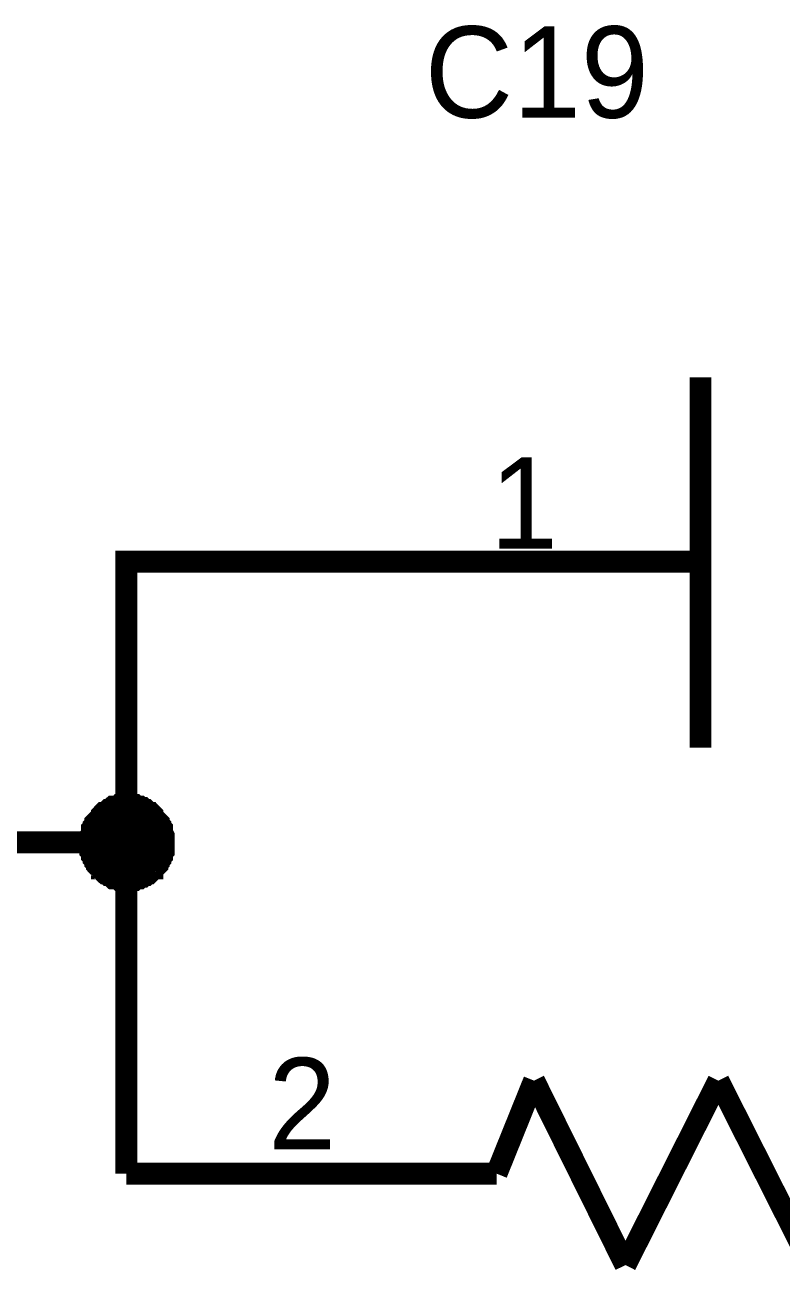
# Model space of a CAD drawing. Header units: millimetres. Extents: x 0 to 800, y 0 to 567.
# Drawn here: x 135.18 to 145.57, y 134.44 to 151.61 of the extents above; entities that cross this region are included whole.
import ezdxf

# ---------------------------------------------------------------- set-up
doc = ezdxf.new("R2010")
doc.units = ezdxf.units.MM
doc.layers.add('Sheet', color=255, linetype='Continuous')

msp = doc.modelspace()

# ---------------------------------------------------------------- linework, layer by layer
at = {"layer": 'Sheet'}
for points, const_width in [([(144.453, 146.779), (144.453, 141.695)], 0.3), ([(142.661, 144.248), (136.568, 144.248), (136.568, 140.395), (136.568, 135.849)], 0.3), ([(144.453, 144.248), (142.661, 144.248)], 0.3), ([(144.453, 144.248), (143.691, 144.248)], 0.3), ([(136.075, 140.395), (136.075, 140.418), (136.075, 140.44), (136.075, 140.463), (136.075, 140.485), (136.098, 140.53), (136.098, 140.552), (136.098, 140.575), (136.12, 140.597), (136.12, 140.619), (136.142, 140.642), (136.142, 140.664), (136.165, 140.687), (136.165, 140.687), (136.187, 140.709), (136.21, 140.731), (136.232, 140.754), (136.232, 140.776), (136.254, 140.799), (136.277, 140.799), (136.299, 140.821), (136.322, 140.843), (136.344, 140.843), (136.366, 140.866), (136.366, 140.866), (136.389, 140.888), (136.434, 140.888), (136.456, 140.888), (136.478, 140.911), (136.501, 140.911), (136.523, 140.911), (136.546, 140.911), (136.568, 140.911)], 0.3), ([(136.075, 140.395), (136.075, 140.418), (136.075, 140.44), (136.075, 140.463), (136.075, 140.485), (136.098, 140.53), (136.098, 140.552), (136.098, 140.575), (136.12, 140.597), (136.12, 140.619), (136.142, 140.642), (136.142, 140.664), (136.165, 140.687), (136.165, 140.687), (136.187, 140.709), (136.21, 140.731), (136.232, 140.754), (136.232, 140.776), (136.254, 140.799), (136.277, 140.799), (136.299, 140.821), (136.322, 140.843), (136.344, 140.843), (136.366, 140.866), (136.366, 140.866), (136.389, 140.888), (136.434, 140.888), (136.456, 140.888), (136.478, 140.911), (136.501, 140.911), (136.523, 140.911), (136.546, 140.911), (136.568, 140.911)], 0.3), ([(136.075, 140.395), (136.075, 140.418), (136.075, 140.44), (136.075, 140.463), (136.075, 140.485), (136.098, 140.53), (136.098, 140.552), (136.098, 140.575), (136.12, 140.597), (136.12, 140.619), (136.142, 140.642), (136.142, 140.664), (136.165, 140.687), (136.165, 140.687), (136.187, 140.709), (136.21, 140.731), (136.232, 140.754), (136.232, 140.776), (136.254, 140.799), (136.277, 140.799), (136.299, 140.821), (136.322, 140.843), (136.344, 140.843), (136.366, 140.866), (136.366, 140.866), (136.389, 140.888), (136.434, 140.888), (136.456, 140.888), (136.478, 140.911), (136.501, 140.911), (136.523, 140.911), (136.546, 140.911), (136.568, 140.911)], 0.3), ([(136.075, 140.395), (136.075, 140.418), (136.075, 140.44), (136.075, 140.463), (136.075, 140.485), (136.098, 140.53), (136.098, 140.552), (136.098, 140.575), (136.12, 140.597), (136.12, 140.619), (136.142, 140.642), (136.142, 140.664), (136.165, 140.687), (136.165, 140.687), (136.187, 140.709), (136.21, 140.731), (136.232, 140.754), (136.232, 140.776), (136.254, 140.799), (136.277, 140.799), (136.299, 140.821), (136.322, 140.843), (136.344, 140.843), (136.366, 140.866), (136.366, 140.866), (136.389, 140.888), (136.434, 140.888), (136.456, 140.888), (136.478, 140.911), (136.501, 140.911), (136.523, 140.911), (136.546, 140.911), (136.568, 140.911)], 0.3), ([(136.075, 140.395), (136.075, 140.418), (136.075, 140.44), (136.075, 140.463), (136.075, 140.485), (136.098, 140.53), (136.098, 140.552), (136.098, 140.575), (136.12, 140.597), (136.12, 140.619), (136.142, 140.642), (136.142, 140.664), (136.165, 140.687), (136.165, 140.687), (136.187, 140.709), (136.21, 140.731), (136.232, 140.754), (136.232, 140.776), (136.254, 140.799), (136.277, 140.799), (136.299, 140.821), (136.322, 140.843), (136.344, 140.843), (136.366, 140.866), (136.366, 140.866), (136.389, 140.888), (136.434, 140.888), (136.456, 140.888), (136.478, 140.911), (136.501, 140.911), (136.523, 140.911), (136.546, 140.911), (136.568, 140.911)], 0.0991), ([(136.075, 140.395), (136.075, 140.418), (136.075, 140.44), (136.075, 140.463), (136.075, 140.485), (136.098, 140.53), (136.098, 140.552), (136.098, 140.575), (136.12, 140.597), (136.12, 140.619), (136.142, 140.642), (136.142, 140.664), (136.165, 140.687), (136.165, 140.687), (136.187, 140.709), (136.21, 140.731), (136.232, 140.754), (136.232, 140.776), (136.254, 140.799), (136.277, 140.799), (136.299, 140.821), (136.322, 140.843), (136.344, 140.843), (136.366, 140.866), (136.366, 140.866), (136.389, 140.888), (136.434, 140.888), (136.456, 140.888), (136.478, 140.911), (136.501, 140.911), (136.523, 140.911), (136.546, 140.911), (136.568, 140.911)], 0.0991), ([(136.075, 140.395), (136.075, 140.418), (136.075, 140.44), (136.075, 140.463), (136.075, 140.485), (136.098, 140.53), (136.098, 140.552), (136.098, 140.575), (136.12, 140.597), (136.12, 140.619), (136.142, 140.642), (136.142, 140.664), (136.165, 140.687), (136.165, 140.687), (136.187, 140.709), (136.21, 140.731), (136.232, 140.754), (136.232, 140.776), (136.254, 140.799), (136.277, 140.799), (136.299, 140.821), (136.322, 140.843), (136.344, 140.843), (136.366, 140.866), (136.366, 140.866), (136.389, 140.888), (136.434, 140.888), (136.456, 140.888), (136.478, 140.911), (136.501, 140.911), (136.523, 140.911), (136.546, 140.911), (136.568, 140.911)], 0.0991), ([(136.075, 140.395), (136.075, 140.418), (136.075, 140.44), (136.075, 140.463), (136.075, 140.485), (136.098, 140.53), (136.098, 140.552), (136.098, 140.575), (136.12, 140.597), (136.12, 140.619), (136.142, 140.642), (136.142, 140.664), (136.165, 140.687), (136.165, 140.687), (136.187, 140.709), (136.21, 140.731), (136.232, 140.754), (136.232, 140.776), (136.254, 140.799), (136.277, 140.799), (136.299, 140.821), (136.322, 140.843), (136.344, 140.843), (136.366, 140.866), (136.366, 140.866), (136.389, 140.888), (136.434, 140.888), (136.456, 140.888), (136.478, 140.911), (136.501, 140.911), (136.523, 140.911), (136.546, 140.911), (136.568, 140.911)], 0.0991), ([(136.568, 140.911), (136.568, 140.911)], 0.3), ([(136.568, 140.911), (136.59, 140.911), (136.613, 140.911), (136.658, 140.911), (136.68, 140.911), (136.702, 140.888), (136.725, 140.888), (136.747, 140.888), (136.77, 140.866), (136.792, 140.866), (136.814, 140.843), (136.837, 140.843), (136.859, 140.821), (136.882, 140.799), (136.904, 140.799), (136.926, 140.776), (136.926, 140.754), (136.949, 140.731), (136.971, 140.709), (136.994, 140.687), (136.994, 140.687), (137.016, 140.664), (137.016, 140.642), (137.038, 140.619), (137.038, 140.597), (137.061, 140.575), (137.061, 140.552), (137.061, 140.53), (137.083, 140.485), (137.083, 140.463), (137.083, 140.44), (137.083, 140.418), (137.083, 140.395)], 0.3), ([(136.568, 140.911), (136.568, 140.911)], 0.3), ([(136.568, 140.911), (136.59, 140.911), (136.613, 140.911), (136.658, 140.911), (136.68, 140.911), (136.702, 140.888), (136.725, 140.888), (136.747, 140.888), (136.77, 140.866), (136.792, 140.866), (136.814, 140.843), (136.837, 140.843), (136.859, 140.821), (136.882, 140.799), (136.904, 140.799), (136.926, 140.776), (136.926, 140.754), (136.949, 140.731), (136.971, 140.709), (136.994, 140.687), (136.994, 140.687), (137.016, 140.664), (137.016, 140.642), (137.038, 140.619), (137.038, 140.597), (137.061, 140.575), (137.061, 140.552), (137.061, 140.53), (137.083, 140.485), (137.083, 140.463), (137.083, 140.44), (137.083, 140.418), (137.083, 140.395)], 0.3), ([(136.568, 140.911), (136.568, 140.911)], 0.3), ([(136.568, 140.911), (136.59, 140.911), (136.613, 140.911), (136.658, 140.911), (136.68, 140.911), (136.702, 140.888), (136.725, 140.888), (136.747, 140.888), (136.77, 140.866), (136.792, 140.866), (136.814, 140.843), (136.837, 140.843), (136.859, 140.821), (136.882, 140.799), (136.904, 140.799), (136.926, 140.776), (136.926, 140.754), (136.949, 140.731), (136.971, 140.709), (136.994, 140.687), (136.994, 140.687), (137.016, 140.664), (137.016, 140.642), (137.038, 140.619), (137.038, 140.597), (137.061, 140.575), (137.061, 140.552), (137.061, 140.53), (137.083, 140.485), (137.083, 140.463), (137.083, 140.44), (137.083, 140.418), (137.083, 140.395)], 0.3), ([(136.568, 140.911), (136.568, 140.911)], 0.3), ([(136.568, 140.911), (136.59, 140.911), (136.613, 140.911), (136.658, 140.911), (136.68, 140.911), (136.702, 140.888), (136.725, 140.888), (136.747, 140.888), (136.77, 140.866), (136.792, 140.866), (136.814, 140.843), (136.837, 140.843), (136.859, 140.821), (136.882, 140.799), (136.904, 140.799), (136.926, 140.776), (136.926, 140.754), (136.949, 140.731), (136.971, 140.709), (136.994, 140.687), (136.994, 140.687), (137.016, 140.664), (137.016, 140.642), (137.038, 140.619), (137.038, 140.597), (137.061, 140.575), (137.061, 140.552), (137.061, 140.53), (137.083, 140.485), (137.083, 140.463), (137.083, 140.44), (137.083, 140.418), (137.083, 140.395)], 0.3), ([(136.568, 140.911), (136.568, 140.911)], 0.0991), ([(136.568, 140.911), (136.59, 140.911), (136.613, 140.911), (136.658, 140.911), (136.68, 140.911), (136.702, 140.888), (136.725, 140.888), (136.747, 140.888), (136.77, 140.866), (136.792, 140.866), (136.814, 140.843), (136.837, 140.843), (136.859, 140.821), (136.882, 140.799), (136.904, 140.799), (136.926, 140.776), (136.926, 140.754), (136.949, 140.731), (136.971, 140.709), (136.994, 140.687), (136.994, 140.687), (137.016, 140.664), (137.016, 140.642), (137.038, 140.619), (137.038, 140.597), (137.061, 140.575), (137.061, 140.552), (137.061, 140.53), (137.083, 140.485), (137.083, 140.463), (137.083, 140.44), (137.083, 140.418), (137.083, 140.395)], 0.0991), ([(136.568, 140.911), (136.568, 140.911)], 0.0991), ([(136.568, 140.911), (136.59, 140.911), (136.613, 140.911), (136.658, 140.911), (136.68, 140.911), (136.702, 140.888), (136.725, 140.888), (136.747, 140.888), (136.77, 140.866), (136.792, 140.866), (136.814, 140.843), (136.837, 140.843), (136.859, 140.821), (136.882, 140.799), (136.904, 140.799), (136.926, 140.776), (136.926, 140.754), (136.949, 140.731), (136.971, 140.709), (136.994, 140.687), (136.994, 140.687), (137.016, 140.664), (137.016, 140.642), (137.038, 140.619), (137.038, 140.597), (137.061, 140.575), (137.061, 140.552), (137.061, 140.53), (137.083, 140.485), (137.083, 140.463), (137.083, 140.44), (137.083, 140.418), (137.083, 140.395)], 0.0991), ([(136.568, 140.911), (136.568, 140.911)], 0.0991), ([(136.568, 140.911), (136.59, 140.911), (136.613, 140.911), (136.658, 140.911), (136.68, 140.911), (136.702, 140.888), (136.725, 140.888), (136.747, 140.888), (136.77, 140.866), (136.792, 140.866), (136.814, 140.843), (136.837, 140.843), (136.859, 140.821), (136.882, 140.799), (136.904, 140.799), (136.926, 140.776), (136.926, 140.754), (136.949, 140.731), (136.971, 140.709), (136.994, 140.687), (136.994, 140.687), (137.016, 140.664), (137.016, 140.642), (137.038, 140.619), (137.038, 140.597), (137.061, 140.575), (137.061, 140.552), (137.061, 140.53), (137.083, 140.485), (137.083, 140.463), (137.083, 140.44), (137.083, 140.418), (137.083, 140.395)], 0.0991), ([(136.568, 140.911), (136.568, 140.911)], 0.0991), ([(136.568, 140.911), (136.59, 140.911), (136.613, 140.911), (136.658, 140.911), (136.68, 140.911), (136.702, 140.888), (136.725, 140.888), (136.747, 140.888), (136.77, 140.866), (136.792, 140.866), (136.814, 140.843), (136.837, 140.843), (136.859, 140.821), (136.882, 140.799), (136.904, 140.799), (136.926, 140.776), (136.926, 140.754), (136.949, 140.731), (136.971, 140.709), (136.994, 140.687), (136.994, 140.687), (137.016, 140.664), (137.016, 140.642), (137.038, 140.619), (137.038, 140.597), (137.061, 140.575), (137.061, 140.552), (137.061, 140.53), (137.083, 140.485), (137.083, 140.463), (137.083, 140.44), (137.083, 140.418), (137.083, 140.395)], 0.0991), ([(120.284, 140.373), (121.516, 140.373), (121.516, 140.395), (128.527, 140.395), (136.568, 140.395)], 0.3), ([(136.568, 139.88), (136.546, 139.88), (136.523, 139.88), (136.501, 139.88), (136.478, 139.88), (136.456, 139.903), (136.434, 139.903), (136.389, 139.903), (136.366, 139.925), (136.366, 139.925), (136.344, 139.947), (136.322, 139.947), (136.299, 139.97), (136.277, 139.97), (136.254, 139.992), (136.232, 140.015), (136.232, 140.037), (136.21, 140.037), (136.187, 140.059), (136.165, 140.082), (136.165, 140.104), (136.142, 140.127), (136.142, 140.149), (136.12, 140.171), (136.12, 140.194), (136.098, 140.216), (136.098, 140.239), (136.098, 140.261), (136.075, 140.283), (136.075, 140.306), (136.075, 140.351), (136.075, 140.373), (136.075, 140.395)], 0.3), ([(136.075, 140.395), (136.075, 140.395)], 0.3), ([(136.568, 139.88), (136.546, 139.88), (136.523, 139.88), (136.501, 139.88), (136.478, 139.88), (136.456, 139.903), (136.434, 139.903), (136.389, 139.903), (136.366, 139.925), (136.366, 139.925), (136.344, 139.947), (136.322, 139.947), (136.299, 139.97), (136.277, 139.97), (136.254, 139.992), (136.232, 140.015), (136.232, 140.037), (136.21, 140.037), (136.187, 140.059), (136.165, 140.082), (136.165, 140.104), (136.142, 140.127), (136.142, 140.149), (136.12, 140.171), (136.12, 140.194), (136.098, 140.216), (136.098, 140.239), (136.098, 140.261), (136.075, 140.283), (136.075, 140.306), (136.075, 140.351), (136.075, 140.373), (136.075, 140.395)], 0.3), ([(136.075, 140.395), (136.075, 140.395)], 0.3), ([(136.568, 139.88), (136.546, 139.88), (136.523, 139.88), (136.501, 139.88), (136.478, 139.88), (136.456, 139.903), (136.434, 139.903), (136.389, 139.903), (136.366, 139.925), (136.366, 139.925), (136.344, 139.947), (136.322, 139.947), (136.299, 139.97), (136.277, 139.97), (136.254, 139.992), (136.232, 140.015), (136.232, 140.037), (136.21, 140.037), (136.187, 140.059), (136.165, 140.082), (136.165, 140.104), (136.142, 140.127), (136.142, 140.149), (136.12, 140.171), (136.12, 140.194), (136.098, 140.216), (136.098, 140.239), (136.098, 140.261), (136.075, 140.283), (136.075, 140.306), (136.075, 140.351), (136.075, 140.373), (136.075, 140.395)], 0.3), ([(136.075, 140.395), (136.075, 140.395)], 0.3), ([(136.568, 139.88), (136.546, 139.88), (136.523, 139.88), (136.501, 139.88), (136.478, 139.88), (136.456, 139.903), (136.434, 139.903), (136.389, 139.903), (136.366, 139.925), (136.366, 139.925), (136.344, 139.947), (136.322, 139.947), (136.299, 139.97), (136.277, 139.97), (136.254, 139.992), (136.232, 140.015), (136.232, 140.037), (136.21, 140.037), (136.187, 140.059), (136.165, 140.082), (136.165, 140.104), (136.142, 140.127), (136.142, 140.149), (136.12, 140.171), (136.12, 140.194), (136.098, 140.216), (136.098, 140.239), (136.098, 140.261), (136.075, 140.283), (136.075, 140.306), (136.075, 140.351), (136.075, 140.373), (136.075, 140.395)], 0.3), ([(136.075, 140.395), (136.075, 140.395)], 0.3), ([(136.568, 139.88), (136.546, 139.88), (136.523, 139.88), (136.501, 139.88), (136.478, 139.88), (136.456, 139.903), (136.434, 139.903), (136.389, 139.903), (136.366, 139.925), (136.366, 139.925), (136.344, 139.947), (136.322, 139.947), (136.299, 139.97), (136.277, 139.97), (136.254, 139.992), (136.232, 140.015), (136.232, 140.037), (136.21, 140.037), (136.187, 140.059), (136.165, 140.082), (136.165, 140.104), (136.142, 140.127), (136.142, 140.149), (136.12, 140.171), (136.12, 140.194), (136.098, 140.216), (136.098, 140.239), (136.098, 140.261), (136.075, 140.283), (136.075, 140.306), (136.075, 140.351), (136.075, 140.373), (136.075, 140.395)], 0.0991), ([(136.075, 140.395), (136.075, 140.395)], 0.0991), ([(136.568, 139.88), (136.546, 139.88), (136.523, 139.88), (136.501, 139.88), (136.478, 139.88), (136.456, 139.903), (136.434, 139.903), (136.389, 139.903), (136.366, 139.925), (136.366, 139.925), (136.344, 139.947), (136.322, 139.947), (136.299, 139.97), (136.277, 139.97), (136.254, 139.992), (136.232, 140.015), (136.232, 140.037), (136.21, 140.037), (136.187, 140.059), (136.165, 140.082), (136.165, 140.104), (136.142, 140.127), (136.142, 140.149), (136.12, 140.171), (136.12, 140.194), (136.098, 140.216), (136.098, 140.239), (136.098, 140.261), (136.075, 140.283), (136.075, 140.306), (136.075, 140.351), (136.075, 140.373), (136.075, 140.395)], 0.0991), ([(136.075, 140.395), (136.075, 140.395)], 0.0991), ([(136.568, 139.88), (136.546, 139.88), (136.523, 139.88), (136.501, 139.88), (136.478, 139.88), (136.456, 139.903), (136.434, 139.903), (136.389, 139.903), (136.366, 139.925), (136.366, 139.925), (136.344, 139.947), (136.322, 139.947), (136.299, 139.97), (136.277, 139.97), (136.254, 139.992), (136.232, 140.015), (136.232, 140.037), (136.21, 140.037), (136.187, 140.059), (136.165, 140.082), (136.165, 140.104), (136.142, 140.127), (136.142, 140.149), (136.12, 140.171), (136.12, 140.194), (136.098, 140.216), (136.098, 140.239), (136.098, 140.261), (136.075, 140.283), (136.075, 140.306), (136.075, 140.351), (136.075, 140.373), (136.075, 140.395)], 0.0991), ([(136.075, 140.395), (136.075, 140.395)], 0.0991), ([(136.568, 139.88), (136.546, 139.88), (136.523, 139.88), (136.501, 139.88), (136.478, 139.88), (136.456, 139.903), (136.434, 139.903), (136.389, 139.903), (136.366, 139.925), (136.366, 139.925), (136.344, 139.947), (136.322, 139.947), (136.299, 139.97), (136.277, 139.97), (136.254, 139.992), (136.232, 140.015), (136.232, 140.037), (136.21, 140.037), (136.187, 140.059), (136.165, 140.082), (136.165, 140.104), (136.142, 140.127), (136.142, 140.149), (136.12, 140.171), (136.12, 140.194), (136.098, 140.216), (136.098, 140.239), (136.098, 140.261), (136.075, 140.283), (136.075, 140.306), (136.075, 140.351), (136.075, 140.373), (136.075, 140.395)], 0.0991), ([(136.075, 140.395), (136.075, 140.395)], 0.0991), ([(137.083, 140.395), (137.083, 140.373), (137.083, 140.351), (137.083, 140.306), (137.083, 140.283), (137.061, 140.261), (137.061, 140.239), (137.061, 140.216), (137.038, 140.194), (137.038, 140.171), (137.016, 140.149), (137.016, 140.127), (136.994, 140.104), (136.994, 140.082), (136.971, 140.059), (136.949, 140.037), (136.926, 140.037), (136.926, 140.015), (136.904, 139.992), (136.882, 139.97), (136.859, 139.97), (136.837, 139.947), (136.814, 139.947), (136.792, 139.925), (136.77, 139.925), (136.747, 139.903), (136.725, 139.903), (136.702, 139.903), (136.68, 139.88), (136.658, 139.88), (136.613, 139.88), (136.59, 139.88), (136.568, 139.88)], 0.3), ([(137.083, 140.395), (137.083, 140.373), (137.083, 140.351), (137.083, 140.306), (137.083, 140.283), (137.061, 140.261), (137.061, 140.239), (137.061, 140.216), (137.038, 140.194), (137.038, 140.171), (137.016, 140.149), (137.016, 140.127), (136.994, 140.104), (136.994, 140.082), (136.971, 140.059), (136.949, 140.037), (136.926, 140.037), (136.926, 140.015), (136.904, 139.992), (136.882, 139.97), (136.859, 139.97), (136.837, 139.947), (136.814, 139.947), (136.792, 139.925), (136.77, 139.925), (136.747, 139.903), (136.725, 139.903), (136.702, 139.903), (136.68, 139.88), (136.658, 139.88), (136.613, 139.88), (136.59, 139.88), (136.568, 139.88)], 0.3), ([(137.083, 140.395), (137.083, 140.373), (137.083, 140.351), (137.083, 140.306), (137.083, 140.283), (137.061, 140.261), (137.061, 140.239), (137.061, 140.216), (137.038, 140.194), (137.038, 140.171), (137.016, 140.149), (137.016, 140.127), (136.994, 140.104), (136.994, 140.082), (136.971, 140.059), (136.949, 140.037), (136.926, 140.037), (136.926, 140.015), (136.904, 139.992), (136.882, 139.97), (136.859, 139.97), (136.837, 139.947), (136.814, 139.947), (136.792, 139.925), (136.77, 139.925), (136.747, 139.903), (136.725, 139.903), (136.702, 139.903), (136.68, 139.88), (136.658, 139.88), (136.613, 139.88), (136.59, 139.88), (136.568, 139.88)], 0.3), ([(137.083, 140.395), (137.083, 140.373), (137.083, 140.351), (137.083, 140.306), (137.083, 140.283), (137.061, 140.261), (137.061, 140.239), (137.061, 140.216), (137.038, 140.194), (137.038, 140.171), (137.016, 140.149), (137.016, 140.127), (136.994, 140.104), (136.994, 140.082), (136.971, 140.059), (136.949, 140.037), (136.926, 140.037), (136.926, 140.015), (136.904, 139.992), (136.882, 139.97), (136.859, 139.97), (136.837, 139.947), (136.814, 139.947), (136.792, 139.925), (136.77, 139.925), (136.747, 139.903), (136.725, 139.903), (136.702, 139.903), (136.68, 139.88), (136.658, 139.88), (136.613, 139.88), (136.59, 139.88), (136.568, 139.88)], 0.3), ([(137.083, 140.395), (137.083, 140.373), (137.083, 140.351), (137.083, 140.306), (137.083, 140.283), (137.061, 140.261), (137.061, 140.239), (137.061, 140.216), (137.038, 140.194), (137.038, 140.171), (137.016, 140.149), (137.016, 140.127), (136.994, 140.104), (136.994, 140.082), (136.971, 140.059), (136.949, 140.037), (136.926, 140.037), (136.926, 140.015), (136.904, 139.992), (136.882, 139.97), (136.859, 139.97), (136.837, 139.947), (136.814, 139.947), (136.792, 139.925), (136.77, 139.925), (136.747, 139.903), (136.725, 139.903), (136.702, 139.903), (136.68, 139.88), (136.658, 139.88), (136.613, 139.88), (136.59, 139.88), (136.568, 139.88)], 0.0991), ([(137.083, 140.395), (137.083, 140.373), (137.083, 140.351), (137.083, 140.306), (137.083, 140.283), (137.061, 140.261), (137.061, 140.239), (137.061, 140.216), (137.038, 140.194), (137.038, 140.171), (137.016, 140.149), (137.016, 140.127), (136.994, 140.104), (136.994, 140.082), (136.971, 140.059), (136.949, 140.037), (136.926, 140.037), (136.926, 140.015), (136.904, 139.992), (136.882, 139.97), (136.859, 139.97), (136.837, 139.947), (136.814, 139.947), (136.792, 139.925), (136.77, 139.925), (136.747, 139.903), (136.725, 139.903), (136.702, 139.903), (136.68, 139.88), (136.658, 139.88), (136.613, 139.88), (136.59, 139.88), (136.568, 139.88)], 0.0991), ([(137.083, 140.395), (137.083, 140.373), (137.083, 140.351), (137.083, 140.306), (137.083, 140.283), (137.061, 140.261), (137.061, 140.239), (137.061, 140.216), (137.038, 140.194), (137.038, 140.171), (137.016, 140.149), (137.016, 140.127), (136.994, 140.104), (136.994, 140.082), (136.971, 140.059), (136.949, 140.037), (136.926, 140.037), (136.926, 140.015), (136.904, 139.992), (136.882, 139.97), (136.859, 139.97), (136.837, 139.947), (136.814, 139.947), (136.792, 139.925), (136.77, 139.925), (136.747, 139.903), (136.725, 139.903), (136.702, 139.903), (136.68, 139.88), (136.658, 139.88), (136.613, 139.88), (136.59, 139.88), (136.568, 139.88)], 0.0991), ([(137.083, 140.395), (137.083, 140.373), (137.083, 140.351), (137.083, 140.306), (137.083, 140.283), (137.061, 140.261), (137.061, 140.239), (137.061, 140.216), (137.038, 140.194), (137.038, 140.171), (137.016, 140.149), (137.016, 140.127), (136.994, 140.104), (136.994, 140.082), (136.971, 140.059), (136.949, 140.037), (136.926, 140.037), (136.926, 140.015), (136.904, 139.992), (136.882, 139.97), (136.859, 139.97), (136.837, 139.947), (136.814, 139.947), (136.792, 139.925), (136.77, 139.925), (136.747, 139.903), (136.725, 139.903), (136.702, 139.903), (136.68, 139.88), (136.658, 139.88), (136.613, 139.88), (136.59, 139.88), (136.568, 139.88)], 0.0991), ([(137.083, 140.395), (137.083, 140.395), (137.083, 140.395), (137.083, 140.395), (137.083, 140.395), (137.083, 140.395), (137.083, 140.395), (137.083, 140.395), (137.083, 140.395), (137.083, 140.395), (137.083, 140.395), (137.083, 140.395), (137.083, 140.395), (137.083, 140.395), (137.083, 140.395), (137.083, 140.395), (137.083, 140.395), (137.083, 140.395), (137.083, 140.395), (137.083, 140.395), (137.083, 140.395), (137.083, 140.395), (137.083, 140.395), (137.083, 140.395), (137.083, 140.395), (137.083, 140.395), (137.083, 140.395), (137.083, 140.395), (137.083, 140.395), (137.083, 140.395), (137.083, 140.395), (137.083, 140.395), (137.083, 140.395)], 0.3), ([(137.083, 140.395), (137.083, 140.395)], 0.3), ([(137.083, 140.395), (137.083, 140.395), (137.083, 140.395), (137.083, 140.395), (137.083, 140.395), (137.083, 140.395), (137.083, 140.395), (137.083, 140.395), (137.083, 140.395), (137.083, 140.395), (137.083, 140.395), (137.083, 140.395), (137.083, 140.395), (137.083, 140.395), (137.083, 140.395), (137.083, 140.395), (137.083, 140.395), (137.083, 140.395), (137.083, 140.395), (137.083, 140.395), (137.083, 140.395), (137.083, 140.395), (137.083, 140.395), (137.083, 140.395), (137.083, 140.395), (137.083, 140.395), (137.083, 140.395), (137.083, 140.395), (137.083, 140.395), (137.083, 140.395), (137.083, 140.395), (137.083, 140.395), (137.083, 140.395)], 0.3), ([(137.083, 140.395), (137.083, 140.395)], 0.3), ([(137.083, 140.395), (137.083, 140.395), (137.083, 140.395), (137.083, 140.395), (137.083, 140.395), (137.083, 140.395), (137.083, 140.395), (137.083, 140.395), (137.083, 140.395), (137.083, 140.395), (137.083, 140.395), (137.083, 140.395), (137.083, 140.395), (137.083, 140.395), (137.083, 140.395), (137.083, 140.395), (137.083, 140.395), (137.083, 140.395), (137.083, 140.395), (137.083, 140.395), (137.083, 140.395), (137.083, 140.395), (137.083, 140.395), (137.083, 140.395), (137.083, 140.395), (137.083, 140.395), (137.083, 140.395), (137.083, 140.395), (137.083, 140.395), (137.083, 140.395), (137.083, 140.395), (137.083, 140.395), (137.083, 140.395)], 0.3), ([(137.083, 140.395), (137.083, 140.395)], 0.3), ([(137.083, 140.395), (137.083, 140.395), (137.083, 140.395), (137.083, 140.395), (137.083, 140.395), (137.083, 140.395), (137.083, 140.395), (137.083, 140.395), (137.083, 140.395), (137.083, 140.395), (137.083, 140.395), (137.083, 140.395), (137.083, 140.395), (137.083, 140.395), (137.083, 140.395), (137.083, 140.395), (137.083, 140.395), (137.083, 140.395), (137.083, 140.395), (137.083, 140.395), (137.083, 140.395), (137.083, 140.395), (137.083, 140.395), (137.083, 140.395), (137.083, 140.395), (137.083, 140.395), (137.083, 140.395), (137.083, 140.395), (137.083, 140.395), (137.083, 140.395), (137.083, 140.395), (137.083, 140.395), (137.083, 140.395)], 0.3), ([(137.083, 140.395), (137.083, 140.395)], 0.3), ([(137.083, 140.395), (137.083, 140.395), (137.083, 140.395), (137.083, 140.395), (137.083, 140.395), (137.083, 140.395), (137.083, 140.395), (137.083, 140.395), (137.083, 140.395), (137.083, 140.395), (137.083, 140.395), (137.083, 140.395), (137.083, 140.395), (137.083, 140.395), (137.083, 140.395), (137.083, 140.395), (137.083, 140.395), (137.083, 140.395), (137.083, 140.395), (137.083, 140.395), (137.083, 140.395), (137.083, 140.395), (137.083, 140.395), (137.083, 140.395), (137.083, 140.395), (137.083, 140.395), (137.083, 140.395), (137.083, 140.395), (137.083, 140.395), (137.083, 140.395), (137.083, 140.395), (137.083, 140.395), (137.083, 140.395)], 0.0991), ([(137.083, 140.395), (137.083, 140.395)], 0.0991), ([(137.083, 140.395), (137.083, 140.395), (137.083, 140.395), (137.083, 140.395), (137.083, 140.395), (137.083, 140.395), (137.083, 140.395), (137.083, 140.395), (137.083, 140.395), (137.083, 140.395), (137.083, 140.395), (137.083, 140.395), (137.083, 140.395), (137.083, 140.395), (137.083, 140.395), (137.083, 140.395), (137.083, 140.395), (137.083, 140.395), (137.083, 140.395), (137.083, 140.395), (137.083, 140.395), (137.083, 140.395), (137.083, 140.395), (137.083, 140.395), (137.083, 140.395), (137.083, 140.395), (137.083, 140.395), (137.083, 140.395), (137.083, 140.395), (137.083, 140.395), (137.083, 140.395), (137.083, 140.395), (137.083, 140.395)], 0.0991), ([(137.083, 140.395), (137.083, 140.395)], 0.0991), ([(137.083, 140.395), (137.083, 140.395), (137.083, 140.395), (137.083, 140.395), (137.083, 140.395), (137.083, 140.395), (137.083, 140.395), (137.083, 140.395), (137.083, 140.395), (137.083, 140.395), (137.083, 140.395), (137.083, 140.395), (137.083, 140.395), (137.083, 140.395), (137.083, 140.395), (137.083, 140.395), (137.083, 140.395), (137.083, 140.395), (137.083, 140.395), (137.083, 140.395), (137.083, 140.395), (137.083, 140.395), (137.083, 140.395), (137.083, 140.395), (137.083, 140.395), (137.083, 140.395), (137.083, 140.395), (137.083, 140.395), (137.083, 140.395), (137.083, 140.395), (137.083, 140.395), (137.083, 140.395), (137.083, 140.395)], 0.0991), ([(137.083, 140.395), (137.083, 140.395)], 0.0991), ([(137.083, 140.395), (137.083, 140.395), (137.083, 140.395), (137.083, 140.395), (137.083, 140.395), (137.083, 140.395), (137.083, 140.395), (137.083, 140.395), (137.083, 140.395), (137.083, 140.395), (137.083, 140.395), (137.083, 140.395), (137.083, 140.395), (137.083, 140.395), (137.083, 140.395), (137.083, 140.395), (137.083, 140.395), (137.083, 140.395), (137.083, 140.395), (137.083, 140.395), (137.083, 140.395), (137.083, 140.395), (137.083, 140.395), (137.083, 140.395), (137.083, 140.395), (137.083, 140.395), (137.083, 140.395), (137.083, 140.395), (137.083, 140.395), (137.083, 140.395), (137.083, 140.395), (137.083, 140.395), (137.083, 140.395)], 0.0991), ([(137.083, 140.395), (137.083, 140.395)], 0.0991), ([(142.168, 137.125), (141.653, 135.849)], 0.3), ([(143.422, 134.594), (142.168, 137.125)], 0.3), ([(144.699, 137.125), (143.422, 134.594)], 0.3), ([(145.976, 134.594), (144.699, 137.125)], 0.3), ([(141.653, 135.849), (136.568, 135.849)], 0.3), ([(141.653, 135.849), (140.891, 135.849)], 0.3)]:
    msp.add_lwpolyline(points, dxfattribs=dict(at, const_width=const_width))
at = {"layer": 'Sheet', "const_width": 0.508}
msp.add_lwpolyline([(136.308, 140.402, 1), (136.816, 140.402, 1)], format="xyb", close=True, dxfattribs=at)

# ---------------------------------------------------------------- texts
at = {"layer": 'Sheet'}
for s, height, p in [('C19', 1.2543, (140.667, 150.341)), ('1', 1.254, (141.563, 144.427)), ('2', 1.254, (138.517, 136.184))]:
    msp.add_text(s, height=height, dxfattribs=at).set_placement(p)

doc.saveas('drawing.dxf')
